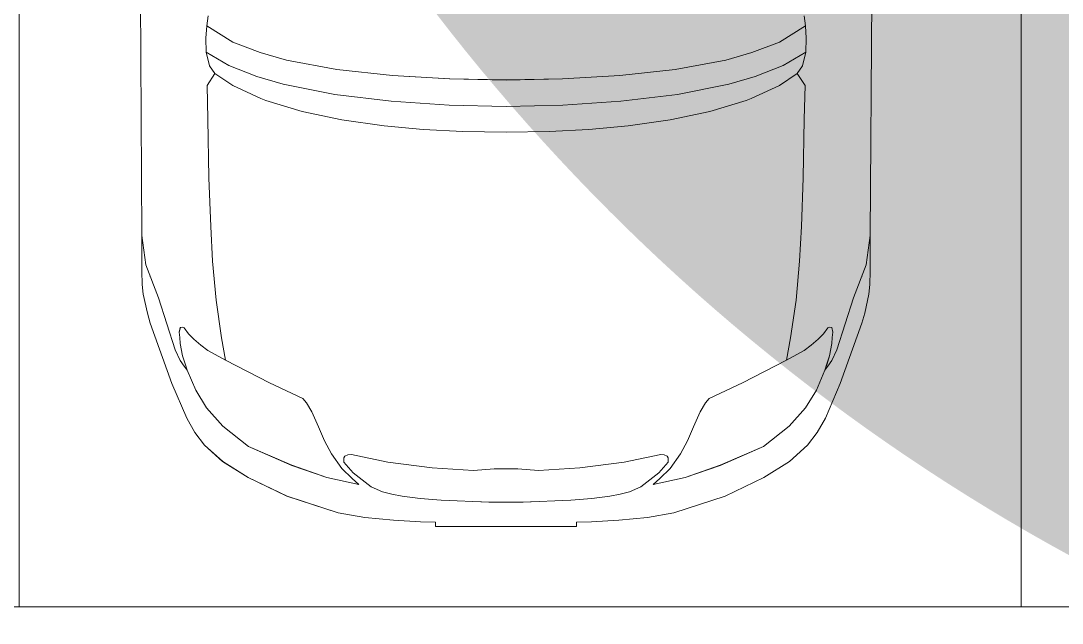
# Model space of a CAD drawing. Header units: millimetres. Extents: x -284281 to 1648660, y -821378 to -151356.
# Drawn here: x -190587 to -187990, y -270728 to -269226 of the extents above; entities that cross this region are included whole.
import ezdxf

# ---------------------------------------------------------------- set-up
doc = ezdxf.new("R2010")
doc.units = ezdxf.units.MM
doc.header["$MEASUREMENT"] = 0
doc.set_wipeout_variables(frame=1)
doc.linetypes.add('Wipeout_Contour', pattern=[1000, 0, -1000])
for name, color, linetype in [('Cars', 7, 'Continuous'), ('Extérieur - Environnement', 7, 'Continuous'), ('Structure - Murs extérieurs', 7, 'Continuous')]:
    doc.layers.add(name, color=color, linetype=linetype)

# ---------------------------------------------------------------- blocks, each defined once
blk = doc.blocks.new('Mur_61_1', base_point=(250537.6, -270787.3))
at = {"color": 254, "linetype": 'Wipeout_Contour', "lineweight": 0, "ltscale": 1436123.093929387}
blk.add_wipeout([(220637.6, -270787.3), (250437.6, -270787.3), (250437.6, -270687.3), (220637.6, -270687.3)], dxfattribs=at).dxf.layer = 'Structure - Murs extérieurs'
at = {"layer": 'Structure - Murs extérieurs', "color": 7, "linetype": 'Continuous', "lineweight": 5, "flags": 128}
blk.add_lwpolyline([(250437.6, -270687.3), (220637.6, -270687.3)], dxfattribs=at)
blk = doc.blocks.new('Car 0025')
at = {"layer": 'Cars', "color": 7, "linetype": 'Continuous', "lineweight": 13}
for p, q in [((-924.7, 1389.7), (-920.5, 734.5)), ((-924.7, 1389.7), (-920.5, 734.5)), ((896.3, 734.5), (900.5, 1389.7)), ((900.5, 1389.7), (896.3, 734.5)), ((-755.5, 1282.4), (-758.8, 1257.5)), ((731.3, 1282.4), (734.6, 1257.5)), ((-758.8, 1257.5), (-760.9, 1227.1)), ((-694, 1217.1), (-758.8, 1257.5)), ((669.8, 1217.1), (734.6, 1257.5)), ((734.6, 1257.5), (736.7, 1227.1)), ((-760.9, 1227.1), (-760.1, 1191.7)), ((736.7, 1227.1), (735.9, 1191.7)), ((-625.2, 1190.8), (-694, 1217.1)), ((601, 1190.8), (669.8, 1217.1)), ((-703.8, 1158.5), (-760.1, 1191.7)), ((-760.1, 1191.7), (-751.8, 1158)), ((-560.1, 1172.1), (-625.2, 1190.8)), ((-433.8, 1148.7), (-560.1, 1172.1)), ((409.6, 1148.7), (535.9, 1172.1)), ((535.9, 1172.1), (601, 1190.8)), ((679.6, 1158.5), (735.9, 1191.7)), ((735.9, 1191.7), (727.6, 1158)), ((-751.8, 1158), (-751.8, 1158)), ((-738.5, 1138.6), (-751.8, 1158)), ((-633.6, 1130.9), (-703.8, 1158.5)), ((-295.6, 1133.3), (-433.8, 1148.7)), ((271.4, 1133.3), (409.6, 1148.7)), ((609.4, 1130.9), (679.6, 1158.5)), ((714.3, 1138.6), (727.6, 1158)), ((727.6, 1158), (727.6, 1158)), ((-738.5, 1138.6), (-758, 1108.3)), ((-738.5, 1138.6), (-738.5, 1138.6)), ((-738.5, 1138.6), (-693.9, 1108.9)), ((-567.9, 1112.1), (-633.6, 1130.9)), ((-152.7, 1124.9), (-295.6, 1133.3)), ((-12.1, 1122.4), (-152.7, 1124.9)), ((-12.1, 1122.4), (128.5, 1124.9)), ((128.5, 1124.9), (271.4, 1133.3)), ((543.7, 1112.1), (609.4, 1130.9)), ((714.3, 1138.6), (669.7, 1108.9)), ((714.3, 1138.6), (714.3, 1138.6)), ((714.3, 1138.6), (733.8, 1108.3)), ((-758, 1108.3), (-755.8, 1024.9)), ((-693.9, 1108.9), (-624, 1076.3)), ((-439.5, 1086.6), (-567.9, 1112.1)), ((415.3, 1086.6), (543.7, 1112.1)), ((669.7, 1108.9), (599.8, 1076.3)), ((733.8, 1108.3), (731.7, 1024.9)), ((-624, 1076.3), (-610.9, 1071.4)), ((-610.9, 1071.4), (-520.4, 1043.6)), ((-298.8, 1069.2), (-439.5, 1086.6)), ((-154, 1059.4), (-298.8, 1069.2)), ((129.8, 1059.4), (274.6, 1069.2)), ((274.6, 1069.2), (415.3, 1086.6)), ((586.8, 1071.4), (496.2, 1043.6)), ((599.8, 1076.3), (586.8, 1071.4)), ((-520.4, 1043.6), (-421.4, 1022.7)), ((-12.1, 1056.3), (-154, 1059.4)), ((-12.1, 1056.3), (129.8, 1059.4)), ((496.2, 1043.6), (397.2, 1022.7)), ((-755.8, 1025), (-753.2, 878.1)), ((-755.8, 1024.9), (-755.8, 1024.9)), ((-421.4, 1022.7), (-316.5, 1007.9)), ((397.2, 1022.7), (292.3, 1007.9)), ((731.7, 1025), (729, 878.1)), ((731.6, 1024.9), (731.6, 1024.9)), ((-316.5, 1007.9), (-218.5, 999.1)), ((-218.5, 999.1), (-119.9, 994.1)), ((-119.9, 994.1), (-12.1, 992.4)), ((95.7, 994.1), (-12.1, 992.4)), ((194.3, 999.1), (95.7, 994.1)), ((292.3, 1007.9), (194.3, 999.1)), ((-753.2, 878.1), (-748.9, 756.7)), ((729, 878.1), (724.7, 756.7)), ((-748.9, 756.7), (-744.4, 670.1)), ((724.7, 756.7), (720.2, 670.1)), ((-920.5, 734.5), (-920.6, 683.7)), ((-920.5, 734.5), (-920.6, 683.7)), ((-920.5, 734.5), (-910.7, 661.1)), ((896.3, 734.5), (886.5, 661.1)), ((896.4, 683.7), (896.3, 734.5)), ((896.3, 734.5), (896.4, 683.7)), ((-920.6, 683.7), (-920.5, 645.6)), ((-920.6, 683.7), (-920.5, 645.6)), ((896.3, 645.6), (896.4, 683.7)), ((896.4, 683.7), (896.3, 645.6)), ((-910.7, 661.1), (-879.2, 578.8)), ((-744.4, 670.2), (-735.6, 572.8)), ((-735.6, 572.8), (-744.3, 670.1)), ((720.2, 670.2), (711.4, 572.8)), ((711.4, 572.8), (720.1, 670.1)), ((886.5, 661.1), (855, 578.8)), ((-920.5, 645.6), (-920, 612.5)), ((-920.5, 645.6), (-920, 612.5)), ((-899.6, 632.1), (-899.5, 631.1)), ((875.4, 632.1), (875.3, 631.1)), ((895.8, 612.5), (896.3, 645.6)), ((896.3, 645.6), (895.8, 612.5)), ((-920, 612.5), (-917.2, 588.4)), ((-920, 612.5), (-917.2, 588.4)), ((893, 588.4), (895.8, 612.5)), ((895.8, 612.5), (893, 588.4)), ((-917.2, 588.4), (-906.8, 541)), ((-906.8, 541), (-917.2, 588.4)), ((-879.2, 578.8), (-837.6, 449.2)), ((-735.6, 572.8), (-722, 479.6)), ((711.4, 572.8), (697.8, 479.6)), ((855, 578.8), (813.4, 449.2)), ((882.6, 541), (893, 588.4)), ((882.6, 541), (893, 588.4)), ((-906.8, 541), (-899.8, 515.5)), ((-899.8, 515.5), (-906.8, 541)), ((875.6, 515.5), (882.6, 541)), ((875.6, 515.5), (882.6, 541)), ((-899.8, 515.5), (-846, 365.6)), ((-846, 365.6), (-899.8, 515.5)), ((-824.6, 504.7), (-827.3, 493)), ((-820.1, 506), (-824.6, 504.7)), ((-815.2, 503.8), (-820.1, 506)), ((-804.3, 489.5), (-815.2, 503.8)), ((780.1, 489.5), (791, 503.8)), ((791, 503.8), (795.9, 506)), ((795.9, 506), (800.4, 504.7)), ((800.4, 504.7), (803.1, 493)), ((821.8, 365.6), (875.6, 515.5)), ((821.8, 365.6), (875.6, 515.5)), ((-827.3, 493), (-826, 479.9)), ((-826, 479.9), (-825, 465)), ((-790.7, 476), (-804.3, 489.5)), ((-773.6, 461.2), (-790.7, 476)), ((-722, 479.6), (-711.7, 423.4)), ((697.8, 479.6), (687.5, 423.4)), ((749.4, 461.2), (766.5, 476)), ((766.5, 476), (780.1, 489.5)), ((801.8, 479.9), (800.8, 465)), ((803.1, 493), (801.8, 479.9)), ((-825.2, 422.9), (-837.6, 449.2)), ((-825, 465), (-819.1, 434.2)), ((-755.7, 447.9), (-773.6, 461.2)), ((-711.7, 423.4), (-755.7, 447.9)), ((687.5, 423.4), (731.5, 447.9)), ((731.5, 447.9), (749.4, 461.2)), ((800.8, 465), (794.9, 434.2)), ((801, 422.9), (813.4, 449.2)), ((-814.8, 408.3), (-825.2, 422.9)), ((-819.1, 434.2), (-812.8, 414.4)), ((-602.3, 367), (-711.7, 423.4)), ((578.1, 367), (687.5, 423.4)), ((794.9, 434.2), (788.6, 414.4)), ((790.6, 408.3), (801, 422.9)), ((-807.5, 399), (-814.8, 408.3)), ((-812.8, 414.4), (-807.5, 399)), ((-786.3, 348.7), (-807.5, 399)), ((762.1, 348.7), (783.3, 399)), ((788.6, 414.4), (783.3, 399)), ((783.3, 399), (790.6, 408.3)), ((-846, 365.6), (-808.7, 278.6)), ((-808.7, 278.6), (-846, 365.6)), ((-518.8, 327.9), (-602.3, 367)), ((494.6, 327.9), (578.1, 367)), ((784.5, 278.6), (821.8, 365.6)), ((784.5, 278.6), (821.8, 365.6)), ((-759.1, 304.4), (-786.3, 348.7)), ((734.9, 304.4), (762.1, 348.7)), ((-509.5, 317.5), (-518.8, 327.9)), ((-496.3, 294.8), (-509.5, 317.5)), ((472.1, 294.8), (485.3, 317.5)), ((485.3, 317.5), (494.6, 327.9)), ((-718.8, 259), (-759.1, 304.4)), ((-480.1, 257), (-496.3, 294.8)), ((455.9, 257), (472.1, 294.8)), ((694.6, 259), (734.9, 304.4)), ((-808.7, 278.6), (-788.2, 243.2)), ((-808.7, 278.6), (-788.2, 243.2)), ((764, 243.2), (784.5, 278.6)), ((784.5, 278.6), (764, 243.2)), ((-788.2, 243.2), (-764, 211.8)), ((-788.2, 243.2), (-764, 211.8)), ((-654.4, 208.3), (-718.8, 259)), ((-465.1, 222.6), (-480.1, 257)), ((440.9, 222.6), (455.9, 257)), ((630.2, 208.3), (694.6, 259)), ((739.8, 211.8), (764, 243.2)), ((764, 243.2), (739.8, 211.8)), ((-764, 211.8), (-719, 170.5)), ((-764, 211.8), (-719, 170.5)), ((-654.4, 208.3), (-546.4, 161.2)), ((-447.3, 189.6), (-465.1, 222.6)), ((423.1, 189.6), (440.9, 222.6)), ((630.2, 208.3), (522.2, 161.2)), ((694.8, 170.5), (739.8, 211.8)), ((739.8, 211.8), (694.8, 170.5)), ((-421.5, 153.3), (-447.3, 189.6)), ((-416.6, 180.1), (-414.1, 184)), ((-414.1, 184), (-406.9, 187.6)), ((-406.9, 187.6), (-398, 187.9)), ((-398, 187.9), (-307.1, 169.4)), ((373.8, 187.9), (282.9, 169.4)), ((382.7, 187.6), (373.8, 187.9)), ((389.9, 184), (382.7, 187.6)), ((392.4, 180.1), (389.9, 184)), ((397.3, 153.3), (423.1, 189.6)), ((-719, 170.5), (-655.3, 130.9)), ((-719, 170.5), (-655.3, 130.9)), ((-546.4, 161.2), (-459.2, 131.1)), ((-416.4, 169.3), (-416.6, 180.1)), ((-393.4, 142.5), (-416.4, 169.3)), ((-307.1, 169.4), (-196.1, 155)), ((282.9, 169.4), (171.9, 155)), ((369.2, 142.5), (392.2, 169.3)), ((392.2, 169.3), (392.4, 180.1)), ((522.2, 161.2), (435, 131.1)), ((631.1, 130.9), (694.8, 170.5)), ((694.8, 170.5), (631.1, 130.9)), ((-655.3, 130.9), (-558.5, 84.1)), ((-655.3, 130.9), (-558.5, 84.1)), ((-378.9, 113.2), (-459.2, 131.1)), ((-395.7, 128), (-421.5, 153.3)), ((-348.6, 107.3), (-393.4, 142.5)), ((-196.1, 155), (-92.9, 148.1)), ((-41.8, 152.8), (-92.9, 148.1)), ((-41.8, 152.8), (-11.3, 152.8)), ((17.6, 152.8), (-12.9, 152.8)), ((17.6, 152.8), (68.7, 148.1)), ((171.9, 155), (68.7, 148.1)), ((324.4, 107.3), (369.2, 142.5)), ((354.7, 113.2), (435, 131.1)), ((371.5, 128), (397.3, 153.3)), ((534.3, 84.1), (631.1, 130.9)), ((631.1, 130.9), (534.3, 84.1)), ((-378.9, 113.2), (-395.7, 128)), ((-320.4, 95.1), (-348.6, 107.3)), ((296.3, 95.1), (324.4, 107.3)), ((354.7, 113.2), (371.5, 128)), ((-558.5, 84.1), (-431, 42.5)), ((-431, 42.5), (-558.5, 84.1)), ((-320.4, 95.1), (-296.9, 89)), ((-296.9, 89), (-270.9, 84)), ((-270.9, 84), (-226, 78.1)), ((-226, 78.1), (-174.1, 74.2)), ((201.8, 78.1), (149.9, 74.2)), ((246.7, 84), (201.8, 78.1)), ((272.7, 89), (246.7, 84)), ((296.3, 95.1), (272.7, 89)), ((406.8, 42.5), (534.3, 84.1)), ((406.8, 42.5), (534.3, 84.1)), ((-54.7, 69.2), (-174.1, 74.2)), ((-73.2, 69.9), (-72.6, 69.9)), ((-12.1, 69.6), (-54.7, 69.2)), ((-12.1, 69.6), (30.5, 69.2)), ((30.5, 69.2), (149.9, 74.2)), ((49, 69.9), (48.4, 69.9)), ((-431, 42.5), (-364.7, 30.9)), ((-364.7, 30.9), (-431, 42.5)), ((-364.7, 30.9), (-293.1, 24.3)), ((-293.1, 24.3), (-364.7, 30.9)), ((268.9, 24.3), (340.5, 30.9)), ((268.9, 24.3), (340.5, 30.9)), ((340.5, 30.9), (406.8, 42.5)), ((340.5, 30.9), (406.8, 42.5)), ((-293.1, 24.3), (-225.1, 20.2)), ((-225.1, 20.2), (-293.1, 24.3)), ((-225.1, 20.2), (-187.9, 19.2)), ((-187.9, 19.2), (-225.1, 20.2)), ((-187.9, 19.2), (-187.9, 8.3)), ((-187.9, 8.3), (-187.9, 19.2)), ((-187.9, 8.3), (163.7, 8.3)), ((-187.9, 8.3), (-12.1, 8.3)), ((163.7, 8.3), (-12.1, 8.3)), ((163.7, 19.2), (200.9, 20.2)), ((163.7, 19.2), (200.9, 20.2)), ((163.7, 8.3), (163.7, 19.2)), ((163.7, 8.3), (163.7, 19.2)), ((200.9, 20.2), (268.9, 24.3)), ((200.9, 20.2), (268.9, 24.3))]:
    blk.add_line(p, q, dxfattribs=at)

msp = doc.modelspace()

# ---------------------------------------------------------------- linework, layer by layer
at = {"color": 9, "linetype": 'Continuous', "lineweight": 5}
msp.add_lwpolyline([(-208256.2426, -273475.38502, 0.3865533313), (-206058.31933, -275253.23979), (-190681.3397, -275196.19066), (-182697.89344, -275116.10287, 0.0051889555), (-182644.79769, -275105.96997), (-173921.32814, -275105.96997, 0.4142135624), (-171932.12315, -273095.23292), (-171943.0089, -271073.02067, -0.001345761), (-171943.03788, -271062.25464), (-171943.03788, -267687.29374), (-171943.03788, -265687.29374), (-173921.32814, -265687.29374), (-175591.76314, -265687.29374), (-175591.76314, -270687.29374), (-205491.76314, -270687.29374), (-205491.76314, -265687.29374), (-205491.76314, -265587.29374), (-206176.19022, -265587.29374), (-206173.85271, -265605.82722, 0.2588490016), (-208011.65088, -266951.54513), (-208028.61366, -266943.72092, 0.0985615086), (-208259.38232, -267730.33623), (-208266.6445, -273329.32486, 0.0251892193)], format="xyb", close=True, dxfattribs=at)
at = {"layer": 'Extérieur - Environnement', "color": 7, "linetype": 'Continuous', "lineweight": 13}
for p, q in [((-190289.53909, -269106.12444), (-190285.38806, -269761.2809)), ((-190289.53909, -269106.12444), (-190285.38806, -269761.2809)), ((-188468.49743, -269761.2809), (-188464.3464, -269106.12444)), ((-188464.3464, -269106.12444), (-188468.49743, -269761.2809)), ((-190120.32933, -269213.35195), (-190123.61934, -269238.27627)), ((-188633.55616, -269213.35195), (-188630.26615, -269238.27627)), ((-190123.61934, -269238.27627), (-190125.76249, -269268.70409)), ((-190058.80602, -269278.71115), (-190123.61934, -269238.27627)), ((-188695.07947, -269278.71115), (-188630.26615, -269238.27627)), ((-188630.26615, -269238.27627), (-188628.123, -269268.70409)), ((-190125.76249, -269268.70409), (-190124.98314, -269304.06619)), ((-189990.05023, -269304.96647), (-190058.80933, -269278.70989)), ((-188763.83526, -269304.96647), (-188695.07616, -269278.70989)), ((-188628.123, -269268.70409), (-188628.90234, -269304.06619)), ((-190068.60475, -269337.28554), (-190124.98314, -269304.06619)), ((-190124.98314, -269304.06619), (-190116.65518, -269337.78359)), ((-189924.91424, -269323.67754), (-189990.05652, -269304.96466)), ((-188828.97125, -269323.67754), (-188763.82897, -269304.96466)), ((-188685.28074, -269337.28554), (-188628.90234, -269304.06619)), ((-188628.90234, -269304.06619), (-188637.23031, -269337.78359)), ((-189798.62211, -269347.10029), (-189924.91967, -269323.67653)), ((-188955.26338, -269347.10029), (-188828.96582, -269323.67653)), ((-190103.33924, -269357.14103), (-190122.8702, -269387.53016)), ((-190116.65518, -269337.78359), (-190116.62892, -269337.79852)), ((-190103.33924, -269357.14103), (-190116.65518, -269337.78359)), ((-190103.33344, -269357.18062), (-190103.33924, -269357.14103)), ((-190103.33344, -269357.18062), (-190058.73039, -269386.89845)), ((-189998.40142, -269364.90883), (-190068.60475, -269337.28554)), ((-189660.47844, -269362.46162), (-189798.62211, -269347.10029)), ((-189093.40705, -269362.46162), (-188955.26338, -269347.10029)), ((-188755.48406, -269364.90883), (-188685.28074, -269337.28554)), ((-188650.55205, -269357.18062), (-188695.1551, -269386.89845)), ((-188650.55205, -269357.18062), (-188650.54625, -269357.14103)), ((-188650.54625, -269357.14103), (-188637.23031, -269337.78359)), ((-188650.54625, -269357.14103), (-188631.01529, -269387.53016)), ((-188637.23031, -269337.78359), (-188637.25656, -269337.79852)), ((-190058.73039, -269386.89845), (-189988.85157, -269419.47351)), ((-189932.75471, -269383.67403), (-189998.40142, -269364.90883)), ((-189804.3124, -269409.2231), (-189932.75471, -269383.67403)), ((-189517.54849, -269370.86361), (-189660.48089, -269362.46135)), ((-189376.91365, -269373.42369), (-189517.55063, -269370.86348)), ((-189376.97183, -269373.42369), (-189236.33486, -269370.86348)), ((-189236.33699, -269370.86361), (-189093.4046, -269362.46135)), ((-188949.57309, -269409.2231), (-188821.13078, -269383.67403)), ((-188821.13078, -269383.67403), (-188755.48406, -269364.90883)), ((-188695.1551, -269386.89845), (-188765.03392, -269419.47351)), ((-190122.8702, -269387.53016), (-190120.69119, -269470.88184)), ((-189663.63099, -269426.56247), (-189804.3124, -269409.2231)), ((-189090.2545, -269426.56247), (-188949.57309, -269409.2231)), ((-188631.01529, -269387.53016), (-188633.1943, -269470.88184)), ((-189988.85157, -269419.47351), (-189975.79117, -269424.33559)), ((-189975.79117, -269424.33624), (-189885.25027, -269452.15012)), ((-189518.84656, -269436.38019), (-189663.63099, -269426.56247)), ((-189376.94274, -269439.48807), (-189518.84656, -269436.38019)), ((-189376.94274, -269439.48807), (-189235.03893, -269436.38019)), ((-189235.03893, -269436.38019), (-189090.2545, -269426.56247)), ((-188778.09432, -269424.33624), (-188868.63522, -269452.15012)), ((-188765.03392, -269419.47351), (-188778.09432, -269424.33559)), ((-189885.25027, -269452.15012), (-189786.20281, -269473.07881)), ((-188868.63522, -269452.15012), (-188967.68268, -269473.07881)), ((-190120.69233, -269470.81865), (-190118.0469, -269617.64414)), ((-190120.68993, -269470.86474), (-190120.68947, -269470.88184)), ((-189786.20281, -269473.07881), (-189681.29574, -269487.90326)), ((-189681.29574, -269487.90326), (-189583.33419, -269496.69868)), ((-189072.58974, -269487.90326), (-189170.55129, -269496.69868)), ((-188967.68268, -269473.07881), (-189072.58974, -269487.90326)), ((-188633.19316, -269470.81865), (-188635.83859, -269617.64414)), ((-188633.19556, -269470.86474), (-188633.19602, -269470.88184)), ((-189583.33419, -269496.69868), (-189484.76176, -269501.67525)), ((-189484.76176, -269501.67525), (-189376.93624, -269503.41935)), ((-189269.12373, -269501.67525), (-189376.94924, -269503.41935)), ((-189170.55129, -269496.69868), (-189269.12373, -269501.67525)), ((-190118.0469, -269617.64414), (-190113.75484, -269739.10257)), ((-188635.83859, -269617.64414), (-188640.13065, -269739.10257)), ((-190113.75484, -269739.10257), (-190109.21781, -269825.64174)), ((-188640.13065, -269739.10257), (-188644.66768, -269825.64174)), ((-190285.38806, -269761.2809), (-190285.47117, -269812.10443)), ((-190285.38806, -269761.2809), (-190285.47117, -269812.10443)), ((-190285.38806, -269761.2809), (-190275.54498, -269834.64628)), ((-188468.49743, -269761.2809), (-188478.34051, -269834.64628)), ((-188468.41432, -269812.10443), (-188468.49743, -269761.2809)), ((-188468.49743, -269761.2809), (-188468.41432, -269812.10443)), ((-190285.47117, -269812.10443), (-190285.36036, -269850.17549)), ((-190285.47117, -269812.10443), (-190285.36036, -269850.17549)), ((-190109.21973, -269825.6205), (-190100.43901, -269922.93505)), ((-190100.43901, -269922.93505), (-190109.19, -269825.64174)), ((-188644.66576, -269825.6205), (-188653.44648, -269922.93505)), ((-188653.44648, -269922.93505), (-188644.69549, -269825.64174)), ((-188468.52513, -269850.17549), (-188468.41432, -269812.10443)), ((-188468.41432, -269812.10443), (-188468.52513, -269850.17549)), ((-190285.36036, -269850.17549), (-190284.83354, -269883.28596)), ((-190285.36036, -269850.17549), (-190284.83354, -269883.28596)), ((-190275.54498, -269834.64628), (-190244.01932, -269917.01103)), ((-188478.34051, -269834.64628), (-188509.86617, -269917.01103)), ((-188469.05194, -269883.28596), (-188468.52513, -269850.17549)), ((-188468.52513, -269850.17549), (-188469.05194, -269883.28596)), ((-190264.43023, -269863.68497), (-190264.37872, -269864.69694)), ((-188489.45526, -269863.68497), (-188489.50677, -269864.69694)), ((-190284.83354, -269883.28596), (-190282.03305, -269907.43008)), ((-190284.83354, -269883.28596), (-190282.03305, -269907.43008)), ((-188471.85244, -269907.43008), (-188469.05194, -269883.28596)), ((-188469.05194, -269883.28596), (-188471.85244, -269907.43008)), ((-190282.03305, -269907.43008), (-190271.63545, -269954.78576)), ((-190271.63545, -269954.78576), (-190282.03305, -269907.43008)), ((-190244.01932, -269917.01103), (-190202.41841, -270046.60936)), ((-190100.43901, -269922.93505), (-190086.81683, -270016.17977)), ((-188653.44648, -269922.93505), (-188667.06866, -270016.17977)), ((-188509.86617, -269917.01103), (-188551.46708, -270046.60936)), ((-188482.25003, -269954.78576), (-188471.85244, -269907.43008)), ((-188482.25003, -269954.78576), (-188471.85244, -269907.43008)), ((-190271.63545, -269954.78576), (-190264.62047, -269980.29071)), ((-190264.62047, -269980.29071), (-190271.63545, -269954.78576)), ((-188489.26502, -269980.29071), (-188482.25003, -269954.78576)), ((-188489.26502, -269980.29071), (-188482.25003, -269954.78576)), ((-190264.62047, -269980.29071), (-190210.8023, -270130.22636)), ((-190210.8023, -270130.22636), (-190264.62047, -269980.29071)), ((-188543.08319, -270130.22636), (-188489.26502, -269980.29071)), ((-188543.08319, -270130.22636), (-188489.26502, -269980.29071)), ((-190189.41383, -269991.06556), (-190192.1472, -270002.76857)), ((-190192.1472, -270002.76857), (-190190.83337, -270015.8633)), ((-190184.96034, -269989.80043), (-190189.41383, -269991.06556)), ((-190180.0726, -269991.95746), (-190184.96034, -269989.80043)), ((-190169.13384, -270006.24783), (-190180.0726, -269991.95746)), ((-190155.51176, -270019.78551), (-190169.13384, -270006.24783)), ((-188598.37372, -270019.78551), (-188584.75165, -270006.24783)), ((-188584.75165, -270006.24783), (-188573.81289, -269991.95746)), ((-188573.81289, -269991.95746), (-188568.92515, -269989.80043)), ((-188568.92515, -269989.80043), (-188564.47166, -269991.06556)), ((-188564.47166, -269991.06556), (-188561.73829, -270002.76857)), ((-188561.73829, -270002.76857), (-188563.05212, -270015.8633)), ((-190190.83337, -270015.8633), (-190189.88704, -270030.7926)), ((-190189.88704, -270030.7926), (-190183.98056, -270061.59997)), ((-190138.43825, -270034.58812), (-190155.51176, -270019.78551)), ((-190120.4963, -270047.87284), (-190138.43825, -270034.58812)), ((-190086.82099, -270016.15698), (-190076.54049, -270072.41751)), ((-188667.0645, -270016.15698), (-188677.345, -270072.41751)), ((-188633.38919, -270047.87284), (-188615.44724, -270034.58812)), ((-188615.44724, -270034.58812), (-188598.37372, -270019.78551)), ((-188563.99844, -270030.7926), (-188569.90493, -270061.59997)), ((-188563.05212, -270015.8633), (-188563.99844, -270030.7926)), ((-190190.08183, -270072.92354), (-190202.41841, -270046.60936)), ((-190183.98056, -270061.59997), (-190177.63442, -270081.40036)), ((-190076.54049, -270072.41751), (-190120.4963, -270047.87284)), ((-188677.345, -270072.41751), (-188633.38919, -270047.87284)), ((-188569.90493, -270061.59997), (-188576.25107, -270081.40036)), ((-188563.80366, -270072.92354), (-188551.46708, -270046.60936)), ((-190179.63842, -270087.47329), (-190190.08183, -270072.92354)), ((-190172.3125, -270096.7724), (-190179.63842, -270087.47329)), ((-190177.63442, -270081.40036), (-190172.3125, -270096.7724)), ((-189967.12617, -270128.79784), (-190076.54049, -270072.41751)), ((-188786.75932, -270128.79784), (-188677.345, -270072.41751)), ((-188576.25107, -270081.40036), (-188581.57299, -270096.7724)), ((-188581.57299, -270096.7724), (-188574.24707, -270087.47329)), ((-188574.24707, -270087.47329), (-188563.80366, -270072.92354)), ((-190151.12871, -270147.07207), (-190172.3125, -270096.7724)), ((-188602.75678, -270147.07207), (-188581.57299, -270096.7724)), ((-190210.8023, -270130.22636), (-190173.56364, -270217.19968)), ((-190173.56364, -270217.19968), (-190210.8023, -270130.22636)), ((-189883.68922, -270167.90375), (-189967.12617, -270128.79784)), ((-188870.19626, -270167.90375), (-188786.75932, -270128.79784)), ((-188580.32184, -270217.19968), (-188543.08319, -270130.22636)), ((-188580.32184, -270217.19968), (-188543.08319, -270130.22636)), ((-190123.91399, -270191.42198), (-190151.12871, -270147.07207)), ((-188629.9715, -270191.42198), (-188602.75678, -270147.07207)), ((-190083.59589, -270236.77984), (-190123.91399, -270191.42198)), ((-189874.30028, -270178.32286), (-189883.68922, -270167.90375)), ((-189861.11943, -270201.01926), (-189874.30028, -270178.32286)), ((-188892.76606, -270201.01926), (-188879.58521, -270178.32286)), ((-188879.58521, -270178.32286), (-188870.19626, -270167.90375)), ((-188670.28959, -270236.77984), (-188629.9715, -270191.42198)), ((-190173.56364, -270217.19968), (-190153.01898, -270252.57154)), ((-190173.56364, -270217.19968), (-190153.01898, -270252.57154)), ((-189844.97967, -270238.74842), (-189861.1332, -270200.99555)), ((-188908.90582, -270238.74842), (-188892.75229, -270200.99555)), ((-188600.86651, -270252.57154), (-188580.32184, -270217.19968)), ((-188580.32184, -270217.19968), (-188600.86651, -270252.57154)), ((-190019.26983, -270287.50877), (-190083.59589, -270236.77984)), ((-189829.91217, -270273.14819), (-189844.97967, -270238.74842)), ((-188923.97332, -270273.14819), (-188908.90582, -270238.74842)), ((-188734.61566, -270287.50877), (-188670.28959, -270236.77984)), ((-190153.01898, -270252.57154), (-190128.84108, -270283.99193)), ((-190153.01898, -270252.57154), (-190128.84108, -270283.99193)), ((-188625.04441, -270283.99193), (-188600.86651, -270252.57154)), ((-188600.86651, -270252.57154), (-188625.04441, -270283.99193)), ((-190128.84108, -270283.99193), (-190083.81237, -270325.30047)), ((-190128.84108, -270283.99193), (-190083.81237, -270325.30047)), ((-190019.26983, -270287.50877), (-189911.23603, -270334.55123)), ((-189812.12973, -270306.14996), (-189829.91217, -270273.14819)), ((-188941.75576, -270306.14996), (-188923.97332, -270273.14819)), ((-188734.61566, -270287.50877), (-188842.64946, -270334.55123)), ((-188670.07312, -270325.30047), (-188625.04441, -270283.99193)), ((-188625.04441, -270283.99193), (-188670.07312, -270325.30047)), ((-189786.38422, -270342.48662), (-189812.12973, -270306.14996)), ((-189781.41878, -270315.68285), (-189778.9746, -270311.78962)), ((-189781.27066, -270326.50932), (-189781.41878, -270315.68285)), ((-189778.9746, -270311.78962), (-189771.72849, -270308.14468)), ((-189771.72849, -270308.14468), (-189762.81586, -270307.89289)), ((-189762.81586, -270307.89289), (-189671.949, -270326.34619)), ((-188991.06963, -270307.89289), (-189081.93649, -270326.34619)), ((-188982.15699, -270308.14468), (-188991.06963, -270307.89289)), ((-188974.91089, -270311.78962), (-188982.15699, -270308.14468)), ((-188972.46671, -270315.68285), (-188974.91089, -270311.78962)), ((-188972.61483, -270326.50932), (-188972.46671, -270315.68285)), ((-188967.50127, -270342.48662), (-188941.75576, -270306.14996)), ((-190083.81237, -270325.30047), (-190020.0956, -270364.89687)), ((-190083.81237, -270325.30047), (-190020.0956, -270364.89687)), ((-189911.23603, -270334.55123), (-189824.00496, -270364.68725)), ((-189760.51485, -270367.7613), (-189786.38422, -270342.48662)), ((-189758.21137, -270353.33193), (-189781.27066, -270326.50932)), ((-189671.949, -270326.34619), (-189560.92383, -270340.80333)), ((-189560.92383, -270340.80333), (-189457.78665, -270347.68768)), ((-189406.66458, -270343.01425), (-189457.78665, -270347.68768)), ((-189406.66458, -270343.01425), (-189376.1277, -270343.01425)), ((-189347.22091, -270343.01425), (-189377.75779, -270343.01425)), ((-189347.22091, -270343.01425), (-189296.09883, -270347.68768)), ((-189192.96166, -270340.80333), (-189296.09883, -270347.68768)), ((-189081.93649, -270326.34619), (-189192.96166, -270340.80333)), ((-188995.67412, -270353.33193), (-188972.61483, -270326.50932)), ((-188993.37064, -270367.7613), (-188967.50127, -270342.48662)), ((-188842.64946, -270334.55123), (-188929.88053, -270364.68725)), ((-188733.78989, -270364.89687), (-188670.07312, -270325.30047)), ((-188670.07312, -270325.30047), (-188733.78989, -270364.89687)), ((-190020.0956, -270364.89687), (-189923.30045, -270411.68184)), ((-190020.0956, -270364.89687), (-189923.30045, -270411.68184)), ((-189743.75808, -270382.58106), (-189824.00496, -270364.68725)), ((-189743.75808, -270382.58106), (-189760.51485, -270367.7613)), ((-189713.45074, -270388.52135), (-189758.21137, -270353.33193)), ((-189040.43475, -270388.52135), (-188995.67412, -270353.33193)), ((-189010.12741, -270382.58106), (-188929.88053, -270364.68725)), ((-189010.12741, -270382.58106), (-188993.37064, -270367.7613)), ((-188830.58504, -270411.68184), (-188733.78989, -270364.89687)), ((-188733.78989, -270364.89687), (-188830.58504, -270411.68184)), ((-189685.29136, -270400.67421), (-189713.45074, -270388.52135)), ((-189068.59413, -270400.67421), (-189040.43475, -270388.52135)), ((-189923.30045, -270411.68184), (-189795.81141, -270453.31964)), ((-189795.81141, -270453.31964), (-189923.30045, -270411.68184)), ((-189685.29136, -270400.67421), (-189661.72338, -270406.75417)), ((-189661.72786, -270406.75331), (-189635.73061, -270411.73902)), ((-189635.74319, -270411.73661), (-189590.8253, -270417.69595)), ((-189590.8253, -270417.69595), (-189538.93261, -270421.62102)), ((-189419.54382, -270426.56024), (-189538.93261, -270421.62102)), ((-189438.07692, -270425.92695), (-189437.43554, -270425.92695)), ((-189334.34167, -270426.56024), (-189214.95288, -270421.62102)), ((-189315.80857, -270425.92695), (-189316.44994, -270425.92695)), ((-189163.06019, -270417.69595), (-189214.95288, -270421.62102)), ((-189118.1423, -270411.73661), (-189163.06019, -270417.69595)), ((-189092.15763, -270406.75331), (-189118.15488, -270411.73902)), ((-189068.59413, -270400.67421), (-189092.16211, -270406.75417)), ((-188958.07408, -270453.31964), (-188830.58504, -270411.68184)), ((-188958.07408, -270453.31964), (-188830.58504, -270411.68184)), ((-189376.93113, -270426.22001), (-189419.54382, -270426.56024)), ((-189376.95436, -270426.22001), (-189334.34167, -270426.56024)), ((-189795.81141, -270453.31964), (-189729.57152, -270464.89787)), ((-189729.57152, -270464.89787), (-189795.81141, -270453.31964)), ((-189729.57152, -270464.89787), (-189657.95248, -270471.44966)), ((-189657.95248, -270471.44966), (-189729.57152, -270464.89787)), ((-189657.95248, -270471.44966), (-189589.96582, -270475.5432)), ((-189589.96582, -270475.5432), (-189657.95248, -270471.44966)), ((-189589.96582, -270475.5432), (-189552.70437, -270476.6336)), ((-189552.70437, -270476.6336), (-189589.96582, -270475.5432)), ((-189552.70437, -270476.6336), (-189552.70437, -270487.46295)), ((-189552.70437, -270487.46295), (-189552.70437, -270476.6336)), ((-189201.18112, -270476.6336), (-189163.91967, -270475.5432)), ((-189201.18112, -270476.6336), (-189163.91967, -270475.5432)), ((-189201.18112, -270487.46295), (-189201.18112, -270476.6336)), ((-189201.18112, -270487.46295), (-189201.18112, -270476.6336)), ((-189163.91967, -270475.5432), (-189095.93301, -270471.44966)), ((-189163.91967, -270475.5432), (-189095.93301, -270471.44966)), ((-189095.93301, -270471.44966), (-189024.31397, -270464.89787)), ((-189095.93301, -270471.44966), (-189024.31397, -270464.89787)), ((-189024.31397, -270464.89787), (-188958.07408, -270453.31964)), ((-189024.31397, -270464.89787), (-188958.07408, -270453.31964)), ((-189552.70437, -270487.46295), (-189201.18112, -270487.46295)), ((-189552.70437, -270487.46295), (-189376.94274, -270487.46295)), ((-189201.18112, -270487.46295), (-189376.94274, -270487.46295))]:
    msp.add_line(p, q, dxfattribs=at)

# ---------------------------------------------------------------- block references
at = {"layer": 'Cars', "color": 7, "linetype": 'Continuous', "lineweight": 5, "zscale": 1000}
msp.add_blockref('Car 0025', (-189364.8444, -270495.78396), dxfattribs=at)

# ---------------------------------------------------------------- next in the draw order: block references
at = {"layer": 'Structure - Murs extérieurs', "color": 211, "lineweight": 5, "true_color": 0xfe55ff}
msp.add_blockref('Mur_61_1', (-175591.76314, -270787.29219), dxfattribs=at)

# ---------------------------------------------------------------- next in the draw order: hatches: boundary and pattern name
at = {"linetype": 'Continuous', "lineweight": 0, "true_color": 0xa7a7a7}
msp.add_hatch(color=253, dxfattribs=at).paths.add_polyline_path([(-190582.9074, -266165.48622, 1), (-180582.9074, -266165.48622, 1)])

# ---------------------------------------------------------------- next in the draw order: linework, layer by layer
at = {"color": 255, "linetype": 'Continuous', "lineweight": 5, "flags": 128}
for points in [[(-190591.76314, -265687.29374), (-190591.76314, -270687.29374), (-188091.76314, -270687.29374), (-188091.76314, -265687.29374)], [(-188091.76314, -265687.29374), (-188091.76314, -270687.29374), (-185591.76314, -270687.29374), (-185591.76314, -265687.29374)]]:
    msp.add_lwpolyline(points, close=True, dxfattribs=at)
for points in [[(-188091.76314, -265687.29374), (-188091.76314, -270687.29374)], [(-188091.76314, -270687.29374), (-188091.76314, -265687.29374)], [(-190591.76314, -270687.29374), (-188091.76314, -270687.29374)], [(-188091.76314, -270687.29374), (-185591.76314, -270687.29374)]]:
    msp.add_lwpolyline(points, dxfattribs=at)
at = {"layer": 'Structure - Murs extérieurs', "color": 7, "linetype": 'Continuous', "lineweight": 5, "flags": 128}
msp.add_lwpolyline([(-175691.76314, -270687.29219), (-205491.76314, -270687.2922), (-205491.76313, -265687.29372), (-205491.76313, -265587.29373), (-205591.76311, -265587.29373), (-206176.19022, -265587.29374, 0.2597271562), (-208107.94504, -267116.45694, 0.0985618016), (-208268.02222, -267920.63319), (-208268.02222, -273253.26877, 0.4157854419), (-206156.7584, -275353.23856), (-174019.76721, -275205.96874, 0.4142192129)], format="xyb", dxfattribs=at)
at = {"layer": 'Structure - Murs extérieurs', "color": 7, "linetype": 'Continuous', "lineweight": 5}
msp.add_lwpolyline([(-175691.76314, -270687.29219), (-205491.76314, -270687.2922)], dxfattribs=at)

doc.saveas('drawing.dxf')
